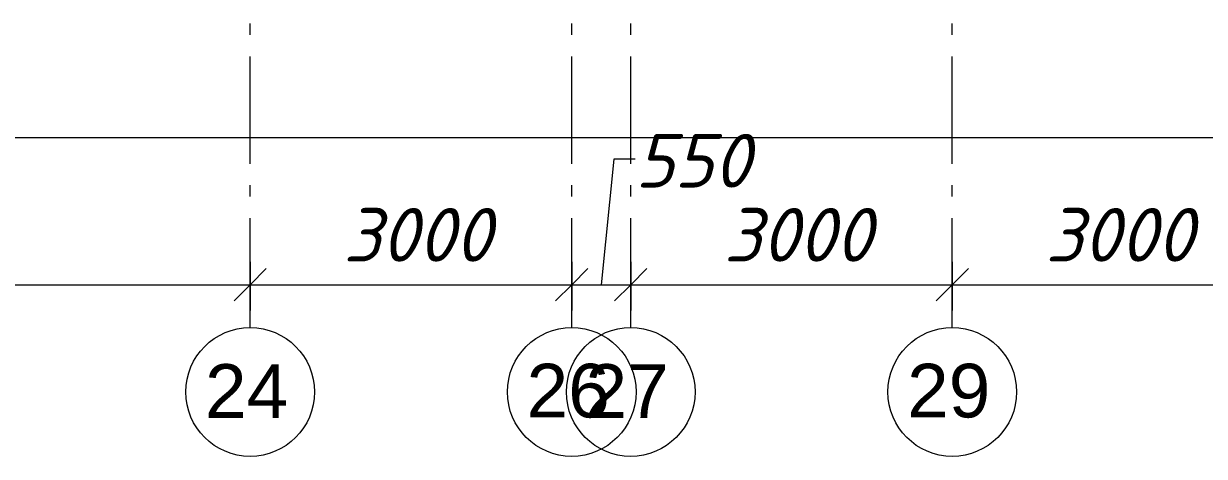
# Model space of a CAD drawing. Header units: millimetres. Extents: x -537608 to 253996, y -217170 to 186033.
# Drawn here: x -332975 to -321959, y -61471 to -57439 of the extents above; entities that cross this region are included whole.
import ezdxf

# ---------------------------------------------------------------- set-up
doc = ezdxf.new("R2010")
doc.units = ezdxf.units.MM
doc.layers.add('PDF _Геометрия', color=7, linetype='Continuous')
doc.layers.add('PDF _Текст', color=7, linetype='Continuous')
doc.styles.add('PDF ArialMT', font='arial.ttf')
doc.styles.add('PDF ISOCPEUR Italic', font='isocpeui.ttf')

msp = doc.modelspace()

# ---------------------------------------------------------------- linework, layer by layer
at = {"layer": 'PDF _Геометрия', "color": 253, "lineweight": 9, "true_color": 0xaaaaaa}
for p, q in [((-330861.3605, -57544.3361), (-330861.3605, -57438.5012)), ((-327861.3649, -57544.3361), (-327861.3649, -57438.5012)), ((-327311.3626, -57544.3361), (-327311.3626, -57438.5012)), ((-324311.3627, -57544.3361), (-324311.3627, -57438.5012)), ((-330861.3605, -58744.337), (-330861.3605, -57744.337)), ((-327861.3649, -58744.337), (-327861.3649, -57744.337)), ((-327311.3626, -58744.337), (-327311.3626, -57744.337)), ((-324311.3627, -58744.337), (-324311.3627, -57744.337)), ((-330861.3605, -59050.1685), (-330861.3605, -58944.3378)), ((-327861.3649, -59050.1685), (-327861.3649, -58944.3378)), ((-327311.3626, -59050.1685), (-327311.3626, -58944.3378)), ((-324311.3627, -59050.1685), (-324311.3627, -58944.3378)), ((-330861.3605, -60271.4318), (-330861.3605, -59250.1693)), ((-327861.3649, -60271.4318), (-327861.3649, -59250.1693)), ((-327311.3626, -60271.4318), (-327311.3626, -59250.1693)), ((-324311.3627, -60271.4318), (-324311.3627, -59250.1693))]:
    msp.add_line(p, q, dxfattribs=at)
at = {"layer": 'PDF _Геометрия', "lineweight": 9}
for p, q in [((-368501.3767, -58499.249), (-264521.3486, -58499.249)), ((-327469.4755, -58702.5955), (-327586.3637, -59871.977)), ((-327269.4747, -58702.5955), (-327469.4755, -58702.5955)), ((-330861.3605, -59659.8421), (-330861.3605, -59871.977)), ((-327861.3649, -59659.8421), (-327861.3649, -59871.977)), ((-327311.3626, -59659.8421), (-327311.3626, -59871.977)), ((-324311.3627, -59659.8421), (-324311.3627, -59871.977)), ((-336861.3689, -59871.977), (-330861.3605, -59871.977)), ((-330861.3605, -59871.977), (-327861.3649, -59871.977)), ((-330861.3605, -59871.977), (-330861.3605, -60111.9754)), ((-327861.3649, -59871.977), (-327311.3626, -59871.977)), ((-327861.3649, -59871.977), (-327861.3649, -60111.9754)), ((-327311.3626, -59871.977), (-324311.3627, -59871.977)), ((-327311.3626, -59871.977), (-327311.3626, -60111.9754)), ((-324311.3627, -59871.977), (-321311.3627, -59871.977)), ((-324311.3627, -59871.977), (-324311.3627, -60111.9754))]:
    msp.add_line(p, q, dxfattribs=at)
at = {"layer": 'PDF _Геометрия', "lineweight": 20}
for p, q in [((-330711.3684, -59721.9764), (-330861.3605, -59871.977)), ((-327711.3642, -59721.9764), (-327861.3649, -59871.977)), ((-327161.3619, -59721.9764), (-327311.3626, -59871.977)), ((-324161.362, -59721.9764), (-324311.3627, -59871.977)), ((-330861.3605, -59871.977), (-331011.3611, -60021.9733)), ((-327861.3649, -59871.977), (-328011.3655, -60021.9733)), ((-327311.3626, -59871.977), (-327461.3631, -60021.9733)), ((-324311.3627, -59871.977), (-324461.3632, -60021.9733))]:
    msp.add_line(p, q, dxfattribs=at)
for centre, radius in [((-330861.3651, -60871.4311), 599.9986), ((-327861.3622, -60871.4305), 600), ((-327311.3629, -60871.4311), 599.9986), ((-324311.363, -60871.4311), 599.9986)]:
    msp.add_circle(centre, radius, dxfattribs=at)

# ---------------------------------------------------------------- texts
at = {"layer": 'PDF _Текст', "char_height": 500, "attachment_point": 4}
for s, insert, style in [('550', (-327269.4876, -58715.918), 'PDF ISOCPEUR Italic'), ('3000', (-329993.4443, -59406.4609), 'PDF ISOCPEUR Italic'), ('3000', (-326443.442, -59406.4609), 'PDF ISOCPEUR Italic'), ('3000', (-323443.4464, -59406.4609), 'PDF ISOCPEUR Italic'), ('24', (-331282.9176, -60862.3554), 'PDF ArialMT'), ('26', (-328282.922, -60862.3554), 'PDF ArialMT'), ('27', (-327732.9196, -60862.3554), 'PDF ArialMT'), ('29', (-324732.9197, -60862.3554), 'PDF ArialMT')]:
    msp.add_mtext(s, dxfattribs=dict(at, insert=insert, style=style))

doc.saveas('drawing.dxf')
